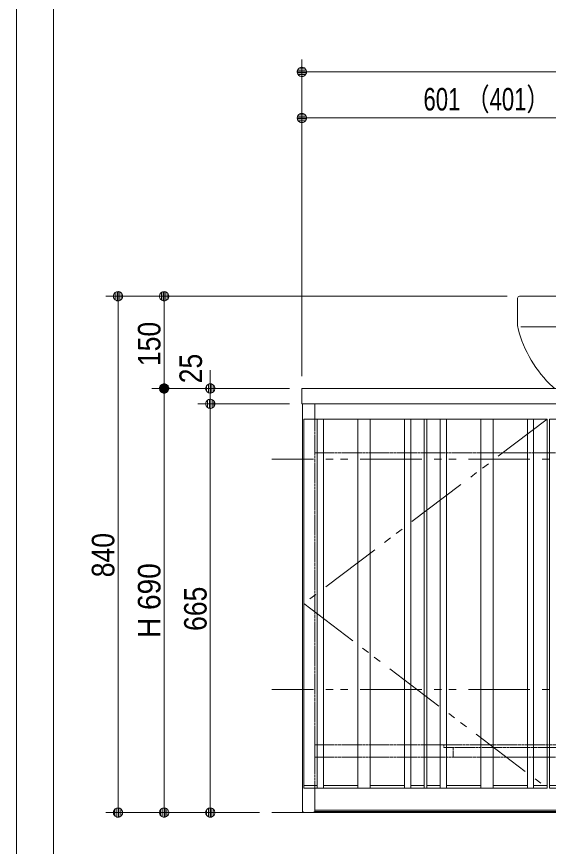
# Model space of a CAD drawing. Units: millimetres, scale not verified. Extents: x -6062 to 6062, y -3045 to 3045.
# Drawn here: x -5788 to -4922, y -2125 to -775 of the extents above; entities that cross this region are included whole.
import ezdxf
from ezdxf.enums import TextEntityAlignment as Align

# ---------------------------------------------------------------- set-up
doc = ezdxf.new("R2010")
doc.units = ezdxf.units.MM
doc.header["$LTSCALE"] = 20
doc.linetypes.add('DASHED1', pattern=[1.8, 1.2, -0.6])
doc.linetypes.add('DOUBLE_CHAIN1', pattern=[8.8, 5, -1, 0.6, -0.6, 0.6, -1])
for name, color, linetype, lineweight in [('0-0_1図面枠', 7, 'Continuous', 9), ('0-1_5ボウル・キャビネット', 7, 'Continuous', 9), ('0-2_2寸法-1', 7, 'Continuous', 9), ('0-3_0', 7, 'Continuous', 9), ('0-4_2寸法-2', 7, 'Continuous', 9)]:
    doc.layers.add(name, color=color, linetype=linetype, lineweight=lineweight)
doc.styles.add('ＭＳ Ｐゴシック', font='')
doc.styles.get('ＭＳ Ｐゴシック').set_extended_font_data('MS PGothic')

# ---------------------------------------------------------------- blocks, each defined once
blk = doc.blocks.new('グループ-2')
at = {"layer": '0-0_1図面枠'}
blk.add_lwpolyline([(-80000, 55400), (80000, 55400), (80000, -55400), (-80000, -55400)], close=True, dxfattribs=at)
blk = doc.blocks.new('図面枠')
at = {"layer": '0-0_1図面枠'}
blk.add_blockref('グループ-2', (0, 0), dxfattribs=at)
blk = doc.blocks.new('グループ-4')
at = {"layer": '0-0_1図面枠'}
blk.add_line((-78800, 41000), (-78800, -48600), dxfattribs=at)
blk = doc.blocks.new('_Dot')
at = {"layer": '0-3_0'}
for p, q in [((-10, 0), (-20, 0)), ((9.78, 2), (-9.78, 2)), ((7.99, 6), (-7.99, 6)), ((9.16, -3.98), (-9.16, -3.98)), ((6, -7.98), (-6, -7.98))]:
    blk.add_line(p, q, dxfattribs=at)
for points in [[(10, 0), (9.92, 1.25), (9.69, 2.49), (9.3, 3.68), (8.76, 4.82), (8.09, 5.88), (7.29, 6.85), (6.37, 7.71), (5.36, 8.44), (4.26, 9.05), (3.09, 9.51), (1.87, 9.82), (0.63, 9.98), (-0.63, 9.98), (-1.87, 9.82), (-3.09, 9.51), (-4.26, 9.05), (-5.36, 8.44), (-6.37, 7.71), (-7.29, 6.85), (-8.09, 5.88), (-8.76, 4.82), (-9.3, 3.68), (-9.69, 2.49), (-9.92, 1.25), (-10, 0), (0, 0)], [(-10, 0), (-9.92, -1.25), (-9.69, -2.49), (-9.3, -3.68), (-8.76, -4.82), (-8.09, -5.88), (-7.29, -6.85), (-6.37, -7.71), (-5.36, -8.44), (-4.26, -9.05), (-3.09, -9.51), (-1.87, -9.82), (-0.63, -9.98), (0.63, -9.98), (1.87, -9.82), (3.09, -9.51), (4.26, -9.05), (5.36, -8.44), (6.37, -7.71), (7.29, -6.85), (8.09, -5.88), (8.76, -4.82), (9.3, -3.68), (9.69, -2.49), (9.92, -1.25), (10, 0), (0, 0)]]:
    blk.add_lwpolyline(points, close=True, dxfattribs=at)
blk = doc.blocks.new('グループ-39')
at = {"layer": '0-1_5ボウル・キャビネット', "linetype": 'DASHED1'}
for p, q in [((-70300, -28600), (-70300, -40600)), ((-47100, -28600), (-47100, -40600)), ((-70300, -29700), (-47100, -29700)), ((-65800, -39600), (-51600, -39600))]:
    blk.add_line(p, q, dxfattribs=at)
for points in [[(-70300, -39600), (-65800, -39600), (-65800, -39280), (-66100, -39280), (-66100, -39200), (-70300, -39200)], [(-66100, -39200), (-51300, -39200), (-51300, -39280), (-66100, -39280)], [(-51300, -39280), (-51600, -39280), (-51600, -39600), (-47100, -39600), (-47100, -39200), (-51300, -39200)]]:
    blk.add_lwpolyline(points, close=True, dxfattribs=at)
blk = doc.blocks.new('グループ-40')
at = {"layer": '0-1_5ボウル・キャビネット'}
blk.add_line((-70300, -41360), (-47100, -41360), dxfattribs=at)
for points in [[(-70720, -27600), (-46680, -27600), (-46680, -28100), (-70720, -28100)], [(-70660, -28600), (-62740, -28600), (-62740, -40600), (-70660, -40600)], [(-62660, -28600), (-54740, -28600), (-54740, -40600), (-62660, -40600)], [(-46740, -40600), (-54660, -40600), (-54660, -28600), (-46740, -28600)]]:
    blk.add_lwpolyline(points, close=True, dxfattribs=at)
for points in [[(-70300, -28600), (-70300, -28100), (-70700, -28100), (-70700, -41360), (-70660, -41400), (-70340, -41400), (-70300, -41360), (-70300, -40600)], [(-47100, -28600), (-47100, -28100), (-46700, -28100), (-46700, -41360), (-46740, -41400), (-47060, -41400), (-47100, -41360), (-47100, -40600)]]:
    blk.add_lwpolyline(points, dxfattribs=at)
blk = doc.blocks.new('グループ-41')
at = {"layer": '0-1_5ボウル・キャビネット'}
for p, q in [((-70220, -28600), (-70220, -40600)), ((-70020, -28600), (-70020, -40600)), ((-68900, -28600), (-68900, -40600)), ((-68500, -28600), (-68500, -40600)), ((-67380, -28600), (-67380, -40600)), ((-67180, -28600), (-67180, -40600)), ((-66740, -28600), (-66740, -40600)), ((-66660, -28600), (-66660, -40600)), ((-66220, -28600), (-66220, -40600)), ((-66020, -28600), (-66020, -40600)), ((-64900, -28600), (-64900, -40600)), ((-64500, -28600), (-64500, -40600)), ((-63380, -28600), (-63380, -40600)), ((-63180, -28600), (-63180, -40600)), ((-62220, -28600), (-62220, -40600)), ((-62020, -28600), (-62020, -40600)), ((-60900, -28600), (-60900, -40600)), ((-60500, -28600), (-60500, -40600)), ((-59380, -28600), (-59380, -40600)), ((-59180, -28600), (-59180, -40600)), ((-58740, -28600), (-58740, -40600)), ((-58660, -28600), (-58660, -40600)), ((-58220, -28600), (-58220, -40600)), ((-58020, -28600), (-58020, -40600)), ((-56900, -28600), (-56900, -40600)), ((-56500, -28600), (-56500, -40600)), ((-55380, -28600), (-55380, -40600)), ((-55180, -28600), (-55180, -40600)), ((-54220, -28600), (-54220, -40600)), ((-54020, -28600), (-54020, -40600)), ((-52900, -28600), (-52900, -40600)), ((-52500, -28600), (-52500, -40600)), ((-51380, -28600), (-51380, -40600)), ((-51180, -28600), (-51180, -40600)), ((-50740, -28600), (-50740, -40600)), ((-50660, -28600), (-50660, -40600)), ((-50220, -28600), (-50220, -40600)), ((-50020, -28600), (-50020, -40600)), ((-48900, -28600), (-48900, -40600)), ((-48500, -28600), (-48500, -40600)), ((-47380, -28600), (-47380, -40600)), ((-47180, -28600), (-47180, -40600)), ((-70660, -40520), (-70220, -40520)), ((-70020, -40520), (-68900, -40520)), ((-68500, -40520), (-67380, -40520)), ((-67180, -40520), (-66740, -40520)), ((-66660, -40520), (-66220, -40520)), ((-66020, -40520), (-64900, -40520)), ((-64500, -40520), (-63380, -40520)), ((-63180, -40520), (-62740, -40520)), ((-62220, -40520), (-62660, -40520)), ((-60900, -40520), (-62020, -40520)), ((-59380, -40520), (-60500, -40520)), ((-58740, -40520), (-59180, -40520)), ((-58220, -40520), (-58660, -40520)), ((-56900, -40520), (-58020, -40520)), ((-55380, -40520), (-56500, -40520)), ((-54740, -40520), (-55180, -40520)), ((-54220, -40520), (-54660, -40520)), ((-52900, -40520), (-54020, -40520)), ((-51380, -40520), (-52500, -40520)), ((-50740, -40520), (-51180, -40520)), ((-50220, -40520), (-50660, -40520)), ((-48900, -40520), (-50020, -40520)), ((-47380, -40520), (-48500, -40520)), ((-46740, -40520), (-47180, -40520))]:
    blk.add_line(p, q, dxfattribs=at)
blk = doc.blocks.new('グループ-42')
at = {"layer": '0-1_5ボウル・キャビネット'}
blk.add_line((-70300, -41320), (-47100, -41320), dxfattribs=at)
for name in ['グループ-40', 'グループ-41', 'グループ-39']:
    blk.add_blockref(name, (0, 0), dxfattribs=at)
blk = doc.blocks.new('グループ-46')
at = {"layer": '0-1_5ボウル・キャビネット'}
for p, q in [((-63700, -24660), (-63700, -25551.2)), ((-53760, -24600), (-63640, -24600)), ((-53700, -25551.2), (-53700, -24660)), ((-63600, -25600), (-53800, -25600)), ((-62422.9, -27600), (-54977.1, -27600))]:
    blk.add_line(p, q, dxfattribs=at)
at = {"layer": '0-1_5ボウル・キャビネット', "linetype": 'DASHED1'}
blk.add_lwpolyline([(-58020, -27084.5), (-58220, -27200), (-58220, -27540), (-59180, -27540), (-59180, -27200), (-59380, -27084.5)], dxfattribs=at)
at = {"layer": '0-1_5ボウル・キャビネット'}
for centre, radius, start, end in [((-63640, -24660), 60, 90, 180), ((-53760, -24660), 60, 0, 90), ((-63300, -25551.2), 400, 180, 194.2917), ((-54100, -25551.2), 400, 345.7083, 0), ((-59914.8, -24688.9), 3893.3, 194.2917, 227.22797), ((-57485.2, -24688.9), 3893.3, 312.77203, 345.7083), ((-62422.9, -27400), 200, 227.22797, 270), ((-54977.1, -27400), 200, 270, 312.77203)]:
    blk.add_arc(centre, radius, start, end, dxfattribs=at)

msp = doc.modelspace()

# ---------------------------------------------------------------- linework, layer by layer
at = {"layer": '0-1_5ボウル・キャビネット', "linetype": 'DOUBLE_CHAIN1'}
for p, q in [((-4072.5, -1495), (-5372.5, -1495)), ((-4072.5, -1870), (-5372.5, -1870))]:
    msp.add_line(p, q, dxfattribs=at)
at = {"layer": '0-1_5ボウル・キャビネット'}
msp.add_line((-5372.5, -2070), (-4072.5, -2070), dxfattribs=at)
at = {"layer": '0-1_5ボウル・キャビネット', "linetype": 'DOUBLE_CHAIN1'}
msp.add_lwpolyline([(-4924.5, -1430), (-5320.5, -1730), (-4924.5, -2030)], dxfattribs=at)
at = {"layer": '0-2_2寸法-1'}
for p, q in [((-5323.5, -920), (-5323.5, -845)), ((-4136.51, -865), (-5308.49, -865)), ((-5323.5, -1360), (-5323.5, -920)), ((-5308.49, -940), (-4737.51, -940)), ((-5567.5, -1230), (-5642.5, -1230)), ((-4989.5, -1230), (-5567.5, -1230)), ((-5622.5, -2054.99), (-5622.5, -1245.01)), ((-5547.5, -1245.01), (-5547.5, -1364.99)), ((-5343.5, -1380), (-5567.5, -1380)), ((-5492.5, -1380), (-5567.5, -1380)), ((-5547.5, -2054.99), (-5547.5, -1395.01)), ((-5343.5, -1405), (-5492.5, -1405)), ((-5472.5, -2054.99), (-5472.5, -1420.01)), ((-5567.5, -2070), (-5642.5, -2070)), ((-5492.5, -2070), (-5567.5, -2070)), ((-5392.5, -2070), (-5492.5, -2070))]:
    msp.add_line(p, q, dxfattribs=at)
at = {"layer": '0-4_2寸法-2'}
for p, q in [((-5472.5, -1364.99), (-5472.5, -1349.99)), ((-5343.5, -1380), (-5492.5, -1380)), ((-5472.5, -1405), (-5472.5, -1380)), ((-5343.5, -1405), (-5492.5, -1405)), ((-5472.5, -1420.01), (-5472.5, -1435.01))]:
    msp.add_line(p, q, dxfattribs=at)

# ---------------------------------------------------------------- block references
at = {"layer": '0-0_1図面枠', "xscale": 0.05, "yscale": 0.05}
for name in ['図面枠', 'グループ-4']:
    msp.add_blockref(name, (-1787.5, 0), dxfattribs=at)
at = {"layer": '0-1_5ボウル・キャビネット', "xscale": 0.05, "yscale": 0.05}
for name in ['グループ-46', 'グループ-42']:
    msp.add_blockref(name, (-1787.5, 0), dxfattribs=at)
at = {"layer": '0-2_2寸法-1', "xscale": 0.7503418, "yscale": 0.7503418}
for p, rotation in [((-5323.5, -865), 180), ((-5323.5, -940), 180), ((-5622.5, -1230), 90), ((-5547.5, -1230), 90), ((-5547.5, -1380), 270), ((-5547.5, -1380), 90), ((-5472.5, -1405), 90), ((-5622.5, -2070), 270), ((-5547.5, -2070), 270), ((-5472.5, -2070), 270)]:
    msp.add_blockref('_Dot', p, dxfattribs=dict(at, rotation=rotation))
at = {"layer": '0-4_2寸法-2', "xscale": 0.7503418, "yscale": 0.7503418}
for p, rotation in [((-5472.5, -1380), 270), ((-5472.5, -1405), 90)]:
    msp.add_blockref('_Dot', p, dxfattribs=dict(at, rotation=rotation))

# ---------------------------------------------------------------- texts
at = {"layer": '0-2_2寸法-1', "style": 'ＭＳ Ｐゴシック', "width": 0.75}
msp.add_text('601 （401）', height=36.66, dxfattribs=at).set_placement((-5125.7, -938.81), align=Align.BOTTOM_LEFT)
at = {"layer": '0-2_2寸法-1', "style": 'ＭＳ Ｐゴシック'}
for s, height, width, p in [('150', 36.66, 0.9, (-5542.54, -1343.61)), ('840', 36.66, 0.9, (-5617.54, -1687.18)), ('H 690', 36.69, 0.95, (-5542.54, -1785.99)), ('665', 36.66, 0.9, (-5467.44, -1774.49))]:
    msp.add_text(s, height=height, rotation=90, dxfattribs=dict(at, width=width)).set_placement(p, align=Align.BOTTOM_LEFT)
at = {"layer": '0-4_2寸法-2', "style": 'ＭＳ Ｐゴシック', "width": 0.9}
msp.add_text('25', height=36.66, rotation=90, dxfattribs=at).set_placement((-5474.98, -1371.59), align=Align.BOTTOM_LEFT)

doc.saveas('drawing.dxf')
